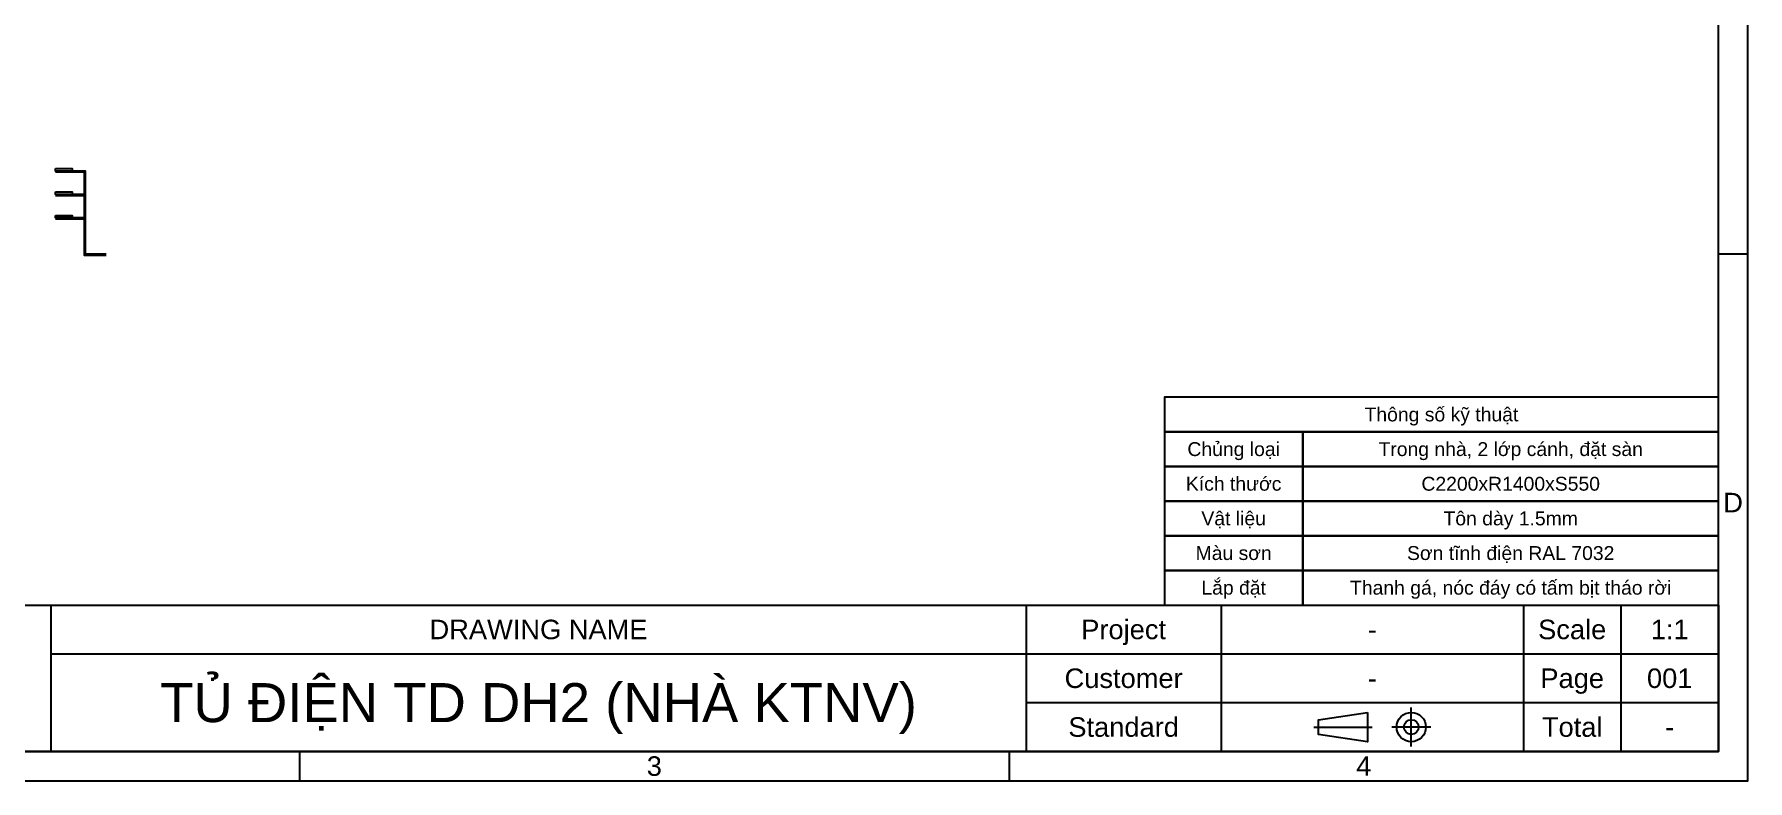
# Model space of a CAD drawing. Header units: millimetres. Extents: x 173893 to 258446, y -176540 to -123824.
# Drawn here: x 193803 to 197978, y -176540 to -174723 of the extents above; entities that cross this region are included whole.
import ezdxf
from ezdxf.enums import TextEntityAlignment as Align

# ---------------------------------------------------------------- set-up
doc = ezdxf.new("R2010")
doc.units = ezdxf.units.MM
doc.header["$LTSCALE"] = 3
doc.layers.add('@.TEXT', color=7, linetype='Continuous')
doc.layers.add('@.VISIBLE', color=7, linetype='Continuous')
doc.styles.add('Arial', font='arial.ttf')

# ---------------------------------------------------------------- blocks, each defined once
blk = doc.blocks.new('Standard ISO')
at = {"color": 6}
for p, q in [((4, -2), (4, 2)), ((-6, 0), (0, 0)), ((6, 0), (2, 0))]:
    blk.add_line(p, q, dxfattribs=at)
blk.add_lwpolyline([(-0.5, 1.5), (-0.5, -1.5), (-5.5, -0.75), (-5.5, 0.75), (-0.5, 1.5)])
for radius in [1.5, 0.75]:
    blk.add_circle((4, 0), radius)
blk = doc.blocks.new('KHUNG BAN VE (Made by Tung)')
at = {"layer": '@.VISIBLE', "color": 8}
for p, q in [((294, 54), (297, 54)), ((123, 18), (123, 3)), ((223, 18), (223, 3)), ((243, 18), (243, 3)), ((274, 18), (274, 3)), ((284, 18), (284, 3)), ((123, 13), (294, 13)), ((223, 8), (294, 8)), ((148.5, 3), (148.5, 0)), ((221.25, 3), (221.25, 0))]:
    blk.add_line(p, q, dxfattribs=at)
for points in [[(0, 0), (297, 0), (297, 210), (0, 210)], [(3, 3), (294, 3), (294, 207), (3, 207)], [(3, 18), (294, 18), (294, 3), (3, 3)]]:
    blk.add_lwpolyline(points, close=True, dxfattribs=at)
blk.add_blockref('Standard ISO', (258.5, 5.5))
at = {"layer": '@.TEXT', "color": 1, "style": 'Arial'}
for s, p in [('D', (295.5, 28.5)), ('3', (184.875, 1.5)), ('4', (257.625, 1.5))]:
    blk.add_text(s, height=2, dxfattribs=at).set_placement(p, align=Align.MIDDLE_CENTER)
at = {"layer": '@.TEXT', "color": 2, "style": 'Arial'}
for s, p in [('DRAWING NAME', (173, 15.5)), ('Project', (233, 15.5)), ('Scale', (279, 15.5)), ('Customer', (233, 10.5)), ('Page', (279, 10.5)), ('Standard', (233, 5.5)), ('Total', (279, 5.5))]:
    blk.add_text(s, height=2, dxfattribs=at).set_placement(p, align=Align.MIDDLE_CENTER)
at = {"layer": '@.TEXT', "color": 1, "style": 'Arial'}
for tag, height, p in [('DESIGNER_NAME', 2, (38, 15.5)), ('PROJECT_CODE', 2, (258.5, 15.5)), ('SCALE', 2, (289, 15.5)), ('APPROVED_NAME', 2, (38, 10.5)), ('CUSTOMER_NAME', 2, (258.5, 10.5)), ('PAGE', 2, (289, 10.5)), ('DRAWING_NAME', 4, (173, 8)), ('TOTAL', 2, (289, 5.5))]:
    blk.add_attdef(tag, text='', height=height, dxfattribs=at).set_placement(p, align=Align.MIDDLE_CENTER)
blk = doc.blocks.new('Bảng thông số (Made by Tung)')
at = {"color": 8}
for points in [[(-80, 25), (0, 25), (0, 30), (-80, 30)], [(-80, 20), (-60, 20), (-60, 25), (-80, 25)], [(-60, 20), (0, 20), (0, 25), (-60, 25)], [(-80, 15), (-60, 15), (-60, 20), (-80, 20)], [(-60, 15), (0, 15), (0, 20), (-60, 20)], [(-80, 10), (-60, 10), (-60, 15), (-80, 15)], [(-60, 10), (0, 10), (0, 15), (-60, 15)], [(-80, 5), (-60, 5), (-60, 10), (-80, 10)], [(-60, 5), (0, 5), (0, 10), (-60, 10)], [(-80, 0), (-60, 0), (-60, 5), (-80, 5)], [(-60, 0), (0, 0), (0, 5), (-60, 5)]]:
    blk.add_lwpolyline(points, close=True, dxfattribs=at)
at = {"color": 4, "style": 'Arial'}
for tag, p in [('FORM', (-30, 22.5)), ('SIZE', (-30, 17.5)), ('MATERIAL', (-30, 12.5)), ('PAINTING', (-30, 7.5)), ('ASSEMBLY', (-30, 2.5))]:
    blk.add_attdef(tag, text='', height=2, dxfattribs=at).set_placement(p, align=Align.MIDDLE_CENTER)
at = {"layer": '@.TEXT', "color": 1, "style": 'Arial'}
blk.add_text('Thông số kỹ thuật', height=2, dxfattribs=at).set_placement((-40, 27.5), align=Align.MIDDLE_CENTER)
at = {"layer": '@.TEXT', "color": 2, "style": 'Arial'}
for s, p in [('Chủng loại', (-70, 22.5)), ('Kích thước', (-70, 17.5)), ('Vật liệu', (-70, 12.5)), ('Màu sơn', (-70, 7.5)), ('Lắp đặt', (-70, 2.5))]:
    blk.add_text(s, height=2, dxfattribs=at).set_placement(p, align=Align.MIDDLE_CENTER)

msp = doc.modelspace()

# ---------------------------------------------------------------- linework, layer by layer
at = {"color": 2, "linetype": 'Continuous'}
for p, q in [((193875.26, -175112.88), (193875.26, -175115.88)), ((193875.26, -175112.88), (193875.26, -175115.88)), ((193970.26, -175258.38), (193970.26, -175261.38))]:
    msp.add_line(p, q, dxfattribs=at)
at = {"color": 4, "linetype": 'Continuous'}
msp.add_lwpolyline([(193855.26, -175049.88), (193895.26, -175049.88), (193895.26, -175055.88), (193855.26, -175055.88)], close=True, dxfattribs=at)
for points in [[(193928.26, -175112.88), (193928.26, -175055.88), (193855.26, -175055.88)], [(193925.26, -175112.88), (193925.26, -175058.88), (193855.26, -175058.88)]]:
    msp.add_lwpolyline(points, dxfattribs=at)
at = {"color": 2, "linetype": 'Continuous'}
msp.add_lwpolyline([(193855.26, -175106.88), (193895.26, -175106.88), (193895.26, -175112.88), (193855.26, -175112.88)], close=True, dxfattribs=at)
for points in [[(193928.26, -175169.88), (193928.26, -175112.88), (193855.26, -175112.88)], [(193978.26, -175258.38), (193928.26, -175258.38), (193928.26, -175112.88), (193855.26, -175112.88)], [(193925.26, -175169.88), (193925.26, -175115.88), (193855.26, -175115.88)], [(193978.26, -175261.38), (193925.26, -175261.38), (193925.26, -175115.88), (193855.26, -175115.88)]]:
    msp.add_lwpolyline(points, dxfattribs=at)
at = {"color": 1, "linetype": 'Continuous'}
msp.add_lwpolyline([(193855.26, -175163.88), (193895.26, -175163.88), (193895.26, -175169.88), (193855.26, -175169.88)], close=True, dxfattribs=at)
for points in [[(193978.26, -175258.38), (193928.26, -175258.38), (193928.26, -175169.88), (193855.26, -175169.88)], [(193978.26, -175261.38), (193925.26, -175261.38), (193925.26, -175172.88), (193855.26, -175172.88)]]:
    msp.add_lwpolyline(points, dxfattribs=at)

# ---------------------------------------------------------------- block references
at = {"xscale": 16.875, "yscale": 16.875, "zscale": 16.875}
msp.add_blockref('Bảng thông số (Made by Tung)', (197906.79, -176112.58), dxfattribs=at).add_auto_attribs({'MATERIAL': 'Tôn dày 1.5mm', 'ASSEMBLY': 'Thanh gá, nóc đáy có tấm bịt tháo rời', 'PAINTING': 'Sơn tĩnh điện RAL 7032', 'SIZE': 'C2200xR1400xS550', 'FORM': 'Trong nhà, 2 lớp cánh, đặt sàn'})
at = {"layer": '@.VISIBLE'}
ref = msp.add_blockref('KHUNG BAN VE (Made by Tung)', (190921.35, -176540.26), dxfattribs=dict(at, xscale=23.76, yscale=23.76, zscale=23.76))
ref.add_attrib('TOTAL', '-', dxfattribs={"layer": '@.TEXT', "color": 1, "height": 47.52, "style": 'Arial'}).set_placement((197787.99, -176409.58), align=Align.MIDDLE_CENTER)
ref.add_attrib('PAGE', '001', dxfattribs={"layer": '@.TEXT', "color": 1, "height": 47.52, "style": 'Arial'}).set_placement((197787.99, -176290.78), align=Align.MIDDLE_CENTER)
ref.add_attrib('SCALE', '1:1', dxfattribs={"layer": '@.TEXT', "color": 1, "height": 47.52, "style": 'Arial'}).set_placement((197787.99, -176171.98), align=Align.MIDDLE_CENTER)
ref.add_attrib('CUSTOMER_NAME', '-', dxfattribs={"layer": '@.TEXT', "color": 1, "height": 47.52, "style": 'Arial'}).set_placement((197063.31, -176290.78), align=Align.MIDDLE_CENTER)
ref.add_attrib('PROJECT_CODE', '-', dxfattribs={"layer": '@.TEXT', "color": 1, "height": 47.52, "style": 'Arial'}).set_placement((197063.31, -176171.98), align=Align.MIDDLE_CENTER)
ref.add_attrib('DRAWING_NAME', 'TỦ ĐIỆN TD DH2 (NHÀ KTNV)', dxfattribs={"layer": '@.TEXT', "color": 1, "height": 95.04, "style": 'Arial'}).set_placement((195031.83, -176350.18), align=Align.MIDDLE_CENTER)

doc.saveas('drawing.dxf')
